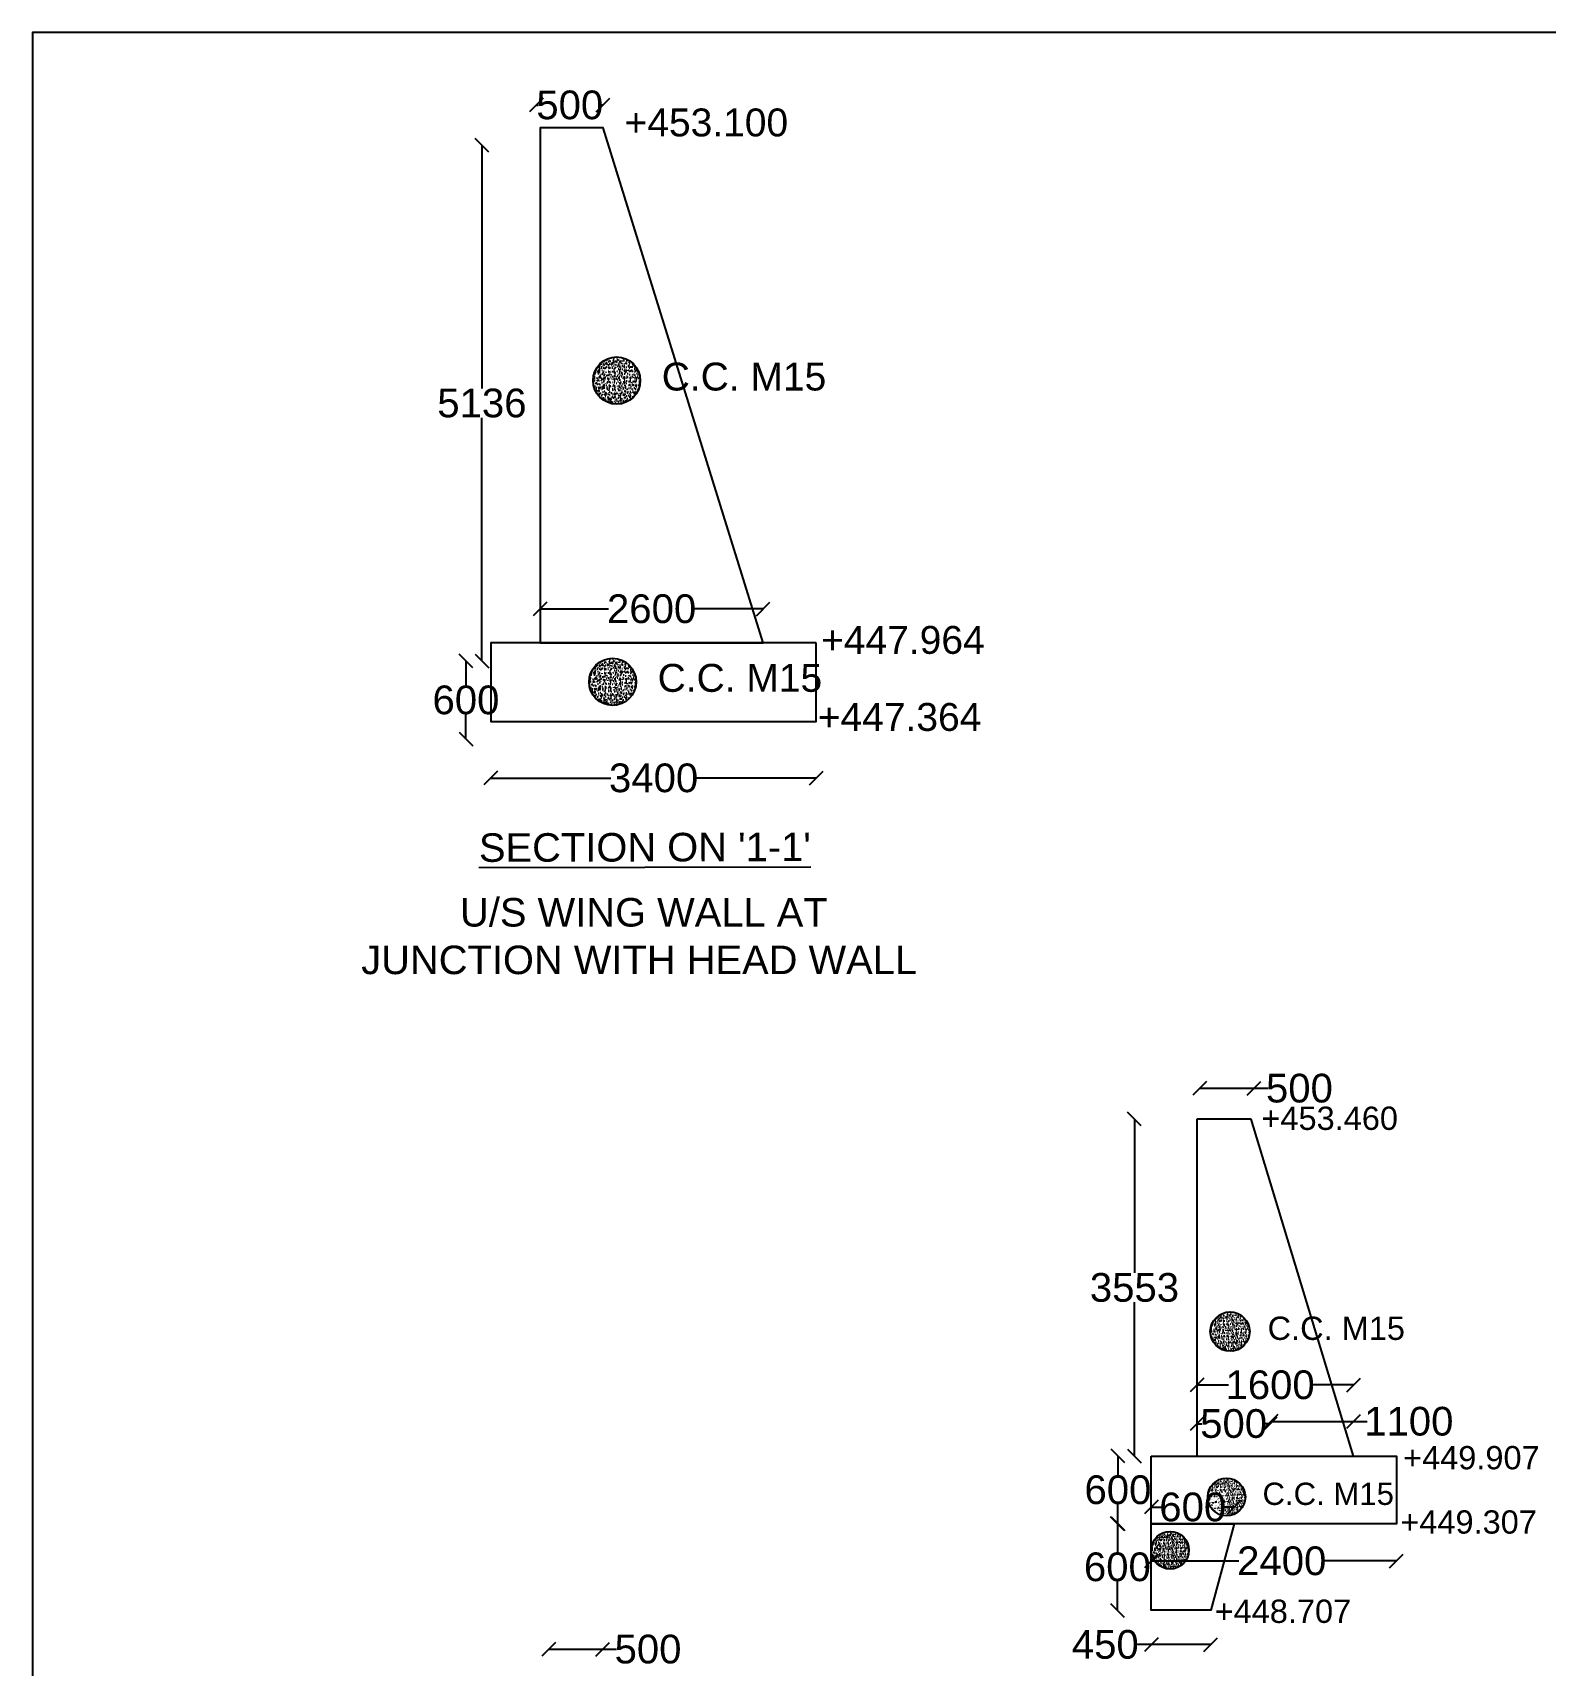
# Model space of a CAD drawing. Header units: millimetres. Extents: x 5124 to 6568637, y 2311 to 91879094.
# Drawn here: x 3721901 to 3732437, y 45951411 to 45962782 of the extents above; entities that cross this region are included whole.
import ezdxf

# ---------------------------------------------------------------- set-up
doc = ezdxf.new("R2010")
doc.units = ezdxf.units.MM
doc.header["$MEASUREMENT"] = 0
doc.layers.add('DRAWING', color=7, linetype='Continuous')
doc.layers.add('TEXT', color=7, linetype='Continuous')
doc.styles.get("Standard").update_dxf_attribs({"font": 'arial.ttf', "height": 200})
doc.dimstyles.get("Standard").update_dxf_attribs({"dimtxt": 200, "dimasz": 110, "dimexe": 0.18, "dimexo": 0.0625, "dimgap": 0.09, "dimtad": 0, "dimtih": 1, "dimtoh": 1, "dimdec": 0, "dimzin": 0, "dimdsep": 46, "dimtxsty": 'Standard', "dimblk": 'OBLIQUE', "dimcen": 0.09, "dimse1": 1, "dimse2": 1, "dimadec": 0, "dimazin": 0, "dimtfac": 1, "dimtdec": 0, "dimtofl": 0, "dimtmove": 0, "dimatfit": 3, "dimfxl": 1, "dimtolj": 1, "dimtzin": 0, "dimarcsym": 0})

# ---------------------------------------------------------------- blocks, each defined once
blk = doc.blocks.new('_Oblique')
at = {"color": 0, "linetype": 'ByBlock', "lineweight": -2}
blk.add_line((-0.5, -0.5), (0.5, 0.5), dxfattribs=at)
blk = doc.blocks.new('*D67')
at = {"layer": 'Defpoints', "color": 0, "transparency": 16777216}
for p in [(3725435, 45958769), (3725435, 45958411), (3726989, 45958411)]:
    blk.add_point(p, dxfattribs=at)
at = {"layer": 'DRAWING', "color": 0, "lineweight": -2, "transparency": 16777216}
for p, q in [((3725435, 45958769), (3725912, 45958769)), ((3726989, 45958769), (3726512, 45958769))]:
    blk.add_line(p, q, dxfattribs=at)
at = {"layer": 'DRAWING', "color": 0, "lineweight": -2, "transparency": 16777216, "xscale": 95, "yscale": 95, "zscale": 95, "rotation": 180}
blk.add_blockref('_Oblique', (3725435, 45958769), dxfattribs=at)
at = {"layer": 'DRAWING', "color": 0, "lineweight": -2, "transparency": 16777216, "xscale": 95, "yscale": 95, "zscale": 95}
blk.add_blockref('_Oblique', (3726989, 45958769), dxfattribs=at)
at = {"layer": 'DRAWING', "color": 0, "transparency": 16777216, "insert": (3726212, 45958769), "char_height": 200, "attachment_point": 5}
blk.add_mtext('\\A1;2600', dxfattribs=at)
blk = doc.blocks.new('*D68')
at = {"layer": 'Defpoints', "color": 0, "transparency": 16777216}
for p in [(3725092, 45958407), (3724919, 45957862), (3725092, 45957862)]:
    blk.add_point(p, dxfattribs=at)
at = {"layer": 'DRAWING', "color": 0, "lineweight": -2, "transparency": 16777216}
for p, q in [((3724919, 45958407), (3724919, 45958237)), ((3724919, 45957862), (3724919, 45958032))]:
    blk.add_line(p, q, dxfattribs=at)
at = {"layer": 'DRAWING', "color": 0, "lineweight": -2, "transparency": 16777216, "xscale": 95, "yscale": 95, "zscale": 95}
for p, rotation in [((3724919, 45958407), 90), ((3724919, 45957862), 270)]:
    blk.add_blockref('_Oblique', p, dxfattribs=dict(at, rotation=rotation))
at = {"layer": 'DRAWING', "color": 0, "transparency": 16777216, "insert": (3724919, 45958134), "char_height": 200, "attachment_point": 5}
blk.add_mtext('\\A1;600', dxfattribs=at)
blk = doc.blocks.new('*D69')
at = {"layer": 'Defpoints', "color": 0, "transparency": 16777216}
for p in [(3725092, 45957862), (3727359, 45957862), (3725092, 45957591)]:
    blk.add_point(p, dxfattribs=at)
at = {"layer": 'DRAWING', "color": 0, "lineweight": -2, "transparency": 16777216}
for p, q in [((3725092, 45957591), (3725928, 45957591)), ((3727359, 45957591), (3726524, 45957591))]:
    blk.add_line(p, q, dxfattribs=at)
at = {"layer": 'DRAWING', "color": 0, "lineweight": -2, "transparency": 16777216, "xscale": 95, "yscale": 95, "zscale": 95, "rotation": 180}
blk.add_blockref('_Oblique', (3725092, 45957591), dxfattribs=at)
at = {"layer": 'DRAWING', "color": 0, "lineweight": -2, "transparency": 16777216, "xscale": 95, "yscale": 95, "zscale": 95}
blk.add_blockref('_Oblique', (3727359, 45957591), dxfattribs=at)
at = {"layer": 'DRAWING', "color": 0, "transparency": 16777216, "insert": (3726226, 45957591), "char_height": 200, "attachment_point": 5}
blk.add_mtext('\\A1;3400', dxfattribs=at)
blk = doc.blocks.new('*D70')
at = {"layer": 'Defpoints', "color": 0, "transparency": 16777216}
for p in [(3725030, 45961997), (3725435, 45961997), (3725092, 45958407)]:
    blk.add_point(p, dxfattribs=at)
at = {"layer": 'DRAWING', "color": 0, "lineweight": -2, "transparency": 16777216}
for p, q in [((3725030, 45961997), (3725030, 45960304)), ((3725030, 45958407), (3725030, 45960100))]:
    blk.add_line(p, q, dxfattribs=at)
at = {"layer": 'DRAWING', "color": 0, "lineweight": -2, "transparency": 16777216, "xscale": 95, "yscale": 95, "zscale": 95}
for p, rotation in [((3725030, 45961997), 90), ((3725030, 45958407), 270)]:
    blk.add_blockref('_Oblique', p, dxfattribs=dict(at, rotation=rotation))
at = {"layer": 'DRAWING', "color": 0, "transparency": 16777216, "insert": (3725030, 45960202), "char_height": 200, "attachment_point": 5}
blk.add_mtext('\\A1;5136', dxfattribs=at)
blk = doc.blocks.new('*D71')
at = {"layer": 'Defpoints', "color": 0, "transparency": 16777216}
for p in [(3725410, 45962278), (3725410, 45961997), (3725874, 45961997)]:
    blk.add_point(p, dxfattribs=at)
at = {"layer": 'DRAWING', "color": 0, "lineweight": -2, "transparency": 16777216}
for p, q in [((3725410, 45962278), (3725421, 45962278)), ((3725874, 45962278), (3725863, 45962278))]:
    blk.add_line(p, q, dxfattribs=at)
at = {"layer": 'DRAWING', "color": 0, "lineweight": -2, "transparency": 16777216, "xscale": 95, "yscale": 95, "zscale": 95, "rotation": 180}
blk.add_blockref('_Oblique', (3725410, 45962278), dxfattribs=at)
at = {"layer": 'DRAWING', "color": 0, "lineweight": -2, "transparency": 16777216, "xscale": 95, "yscale": 95, "zscale": 95}
blk.add_blockref('_Oblique', (3725874, 45962278), dxfattribs=at)
at = {"layer": 'DRAWING', "color": 0, "transparency": 16777216, "insert": (3725642, 45962278), "char_height": 200, "attachment_point": 5}
blk.add_mtext('\\A1;500', dxfattribs=at)
blk = doc.blocks.new('*D84')
at = {"layer": 'Defpoints', "color": 0, "transparency": 16777216}
for p in [(3730408, 45955430), (3730030, 45955204), (3730408, 45955204)]:
    blk.add_point(p, dxfattribs=at)
at = {"layer": 'DRAWING', "color": 0, "lineweight": -2, "transparency": 16777216}
for p, q in [((3730030, 45955430), (3730408, 45955430)), ((3730408, 45955430), (3730503, 45955430))]:
    blk.add_line(p, q, dxfattribs=at)
at = {"layer": 'DRAWING', "color": 0, "lineweight": -2, "transparency": 16777216, "xscale": 95, "yscale": 95, "zscale": 95, "rotation": 180}
blk.add_blockref('_Oblique', (3730030, 45955430), dxfattribs=at)
at = {"layer": 'DRAWING', "color": 0, "lineweight": -2, "transparency": 16777216, "xscale": 95, "yscale": 95, "zscale": 95}
blk.add_blockref('_Oblique', (3730408, 45955430), dxfattribs=at)
at = {"layer": 'DRAWING', "color": 0, "transparency": 16777216, "insert": (3730724, 45955430), "char_height": 200, "attachment_point": 5}
blk.add_mtext('\\A1;500', dxfattribs=at)
blk = doc.blocks.new('*D85')
at = {"layer": 'Defpoints', "color": 0, "transparency": 16777216}
for p in [(3729692, 45952397), (3731400, 45952397), (3731400, 45952138)]:
    blk.add_point(p, dxfattribs=at)
at = {"layer": 'DRAWING', "color": 0, "lineweight": -2, "transparency": 16777216}
for p, q in [((3729692, 45952138), (3730301, 45952138)), ((3731400, 45952138), (3730901, 45952138))]:
    blk.add_line(p, q, dxfattribs=at)
at = {"layer": 'DRAWING', "color": 0, "lineweight": -2, "transparency": 16777216, "xscale": 95, "yscale": 95, "zscale": 95, "rotation": 180}
blk.add_blockref('_Oblique', (3729692, 45952138), dxfattribs=at)
at = {"layer": 'DRAWING', "color": 0, "lineweight": -2, "transparency": 16777216, "xscale": 95, "yscale": 95, "zscale": 95}
blk.add_blockref('_Oblique', (3731400, 45952138), dxfattribs=at)
at = {"layer": 'DRAWING', "color": 0, "transparency": 16777216, "insert": (3730601, 45952138), "char_height": 200, "attachment_point": 5}
blk.add_mtext('\\A1;2400', dxfattribs=at)
blk = doc.blocks.new('*D86')
at = {"layer": 'Defpoints', "color": 0, "transparency": 16777216}
for p in [(3731102, 45953364), (3730010, 45952869), (3731102, 45952869)]:
    blk.add_point(p, dxfattribs=at)
at = {"layer": 'DRAWING', "color": 0, "lineweight": -2, "transparency": 16777216}
for p, q in [((3730010, 45953364), (3730231, 45953364)), ((3731102, 45953364), (3730809, 45953364))]:
    blk.add_line(p, q, dxfattribs=at)
at = {"layer": 'DRAWING', "color": 0, "lineweight": -2, "transparency": 16777216, "xscale": 95, "yscale": 95, "zscale": 95, "rotation": 180}
blk.add_blockref('_Oblique', (3730010, 45953364), dxfattribs=at)
at = {"layer": 'DRAWING', "color": 0, "lineweight": -2, "transparency": 16777216, "xscale": 95, "yscale": 95, "zscale": 95}
blk.add_blockref('_Oblique', (3731102, 45953364), dxfattribs=at)
at = {"layer": 'DRAWING', "color": 0, "transparency": 16777216, "insert": (3730520, 45953364), "char_height": 200, "attachment_point": 5}
blk.add_mtext('\\A1;1600', dxfattribs=at)
blk = doc.blocks.new('*D82')
at = {"layer": 'Defpoints', "color": 0, "transparency": 16777216}
for p in [(3729692, 45952869), (3729460, 45952397), (3729692, 45952397)]:
    blk.add_point(p, dxfattribs=at)
at = {"layer": 'DRAWING', "color": 0, "lineweight": -2, "transparency": 16777216}
for p, q in [((3729460, 45952869), (3729460, 45952735)), ((3729460, 45952397), (3729460, 45952531))]:
    blk.add_line(p, q, dxfattribs=at)
at = {"layer": 'DRAWING', "color": 0, "lineweight": -2, "transparency": 16777216, "xscale": 95, "yscale": 95, "zscale": 95}
for p, rotation in [((3729460, 45952869), 90), ((3729460, 45952397), 270)]:
    blk.add_blockref('_Oblique', p, dxfattribs=dict(at, rotation=rotation))
at = {"layer": 'DRAWING', "color": 0, "transparency": 16777216, "insert": (3729460, 45952633), "char_height": 200, "attachment_point": 5}
blk.add_mtext('\\A1;600', dxfattribs=at)
blk = doc.blocks.new('*D87')
at = {"layer": 'Defpoints', "color": 0, "transparency": 16777216}
for p in [(3729692, 45952513), (3729692, 45952397), (3730270, 45952397)]:
    blk.add_point(p, dxfattribs=at)
at = {"layer": 'DRAWING', "color": 0, "lineweight": -2, "transparency": 16777216}
for p, q in [((3729692, 45952513), (3729760, 45952513)), ((3730270, 45952513), (3730202, 45952513))]:
    blk.add_line(p, q, dxfattribs=at)
at = {"layer": 'DRAWING', "color": 0, "lineweight": -2, "transparency": 16777216, "xscale": 95, "yscale": 95, "zscale": 95, "rotation": 180}
blk.add_blockref('_Oblique', (3729692, 45952513), dxfattribs=at)
at = {"layer": 'DRAWING', "color": 0, "lineweight": -2, "transparency": 16777216, "xscale": 95, "yscale": 95, "zscale": 95}
blk.add_blockref('_Oblique', (3730270, 45952513), dxfattribs=at)
at = {"layer": 'DRAWING', "color": 0, "transparency": 16777216, "insert": (3729981, 45952513), "char_height": 200, "attachment_point": 5}
blk.add_mtext('\\A1;600', dxfattribs=at)
blk = doc.blocks.new('*D88')
at = {"layer": 'Defpoints', "color": 0, "transparency": 16777216}
for p in [(3729456, 45952397), (3729692, 45952397), (3729692, 45951794)]:
    blk.add_point(p, dxfattribs=at)
at = {"layer": 'DRAWING', "color": 0, "lineweight": -2, "transparency": 16777216}
for p, q in [((3729456, 45952397), (3729456, 45952198)), ((3729456, 45951794), (3729456, 45951994))]:
    blk.add_line(p, q, dxfattribs=at)
at = {"layer": 'DRAWING', "color": 0, "lineweight": -2, "transparency": 16777216, "xscale": 95, "yscale": 95, "zscale": 95}
for p, rotation in [((3729456, 45952397), 90), ((3729456, 45951794), 270)]:
    blk.add_blockref('_Oblique', p, dxfattribs=dict(at, rotation=rotation))
at = {"layer": 'DRAWING', "color": 0, "transparency": 16777216, "insert": (3729456, 45952096), "char_height": 200, "attachment_point": 5}
blk.add_mtext('\\A1;600', dxfattribs=at)
blk = doc.blocks.new('*D83')
at = {"layer": 'Defpoints', "color": 0, "transparency": 16777216}
for p in [(3729575, 45955216), (3730010, 45955216), (3729692, 45952869)]:
    blk.add_point(p, dxfattribs=at)
at = {"layer": 'DRAWING', "color": 0, "lineweight": -2, "transparency": 16777216}
for p, q in [((3729575, 45955216), (3729575, 45954144)), ((3729575, 45952869), (3729575, 45953940))]:
    blk.add_line(p, q, dxfattribs=at)
at = {"layer": 'DRAWING', "color": 0, "lineweight": -2, "transparency": 16777216, "xscale": 95, "yscale": 95, "zscale": 95}
for p, rotation in [((3729575, 45955216), 90), ((3729575, 45952869), 270)]:
    blk.add_blockref('_Oblique', p, dxfattribs=dict(at, rotation=rotation))
at = {"layer": 'DRAWING', "color": 0, "transparency": 16777216, "insert": (3729575, 45954042), "char_height": 200, "attachment_point": 5}
blk.add_mtext('\\A1;3553', dxfattribs=at)
blk = doc.blocks.new('*D89')
at = {"layer": 'Defpoints', "color": 0, "transparency": 16777216}
for p in [(3730010, 45953066), (3730522, 45953094), (3730522, 45953060)]:
    blk.add_point(p, dxfattribs=at)
at = {"layer": 'DRAWING', "color": 0, "lineweight": -2, "transparency": 16777216}
for p, q in [((3730010, 45953094), (3730045, 45953094)), ((3730522, 45953094), (3730486, 45953094))]:
    blk.add_line(p, q, dxfattribs=at)
at = {"layer": 'DRAWING', "color": 0, "lineweight": -2, "transparency": 16777216, "xscale": 95, "yscale": 95, "zscale": 95, "rotation": 180}
blk.add_blockref('_Oblique', (3730010, 45953094), dxfattribs=at)
at = {"layer": 'DRAWING', "color": 0, "lineweight": -2, "transparency": 16777216, "xscale": 95, "yscale": 95, "zscale": 95}
blk.add_blockref('_Oblique', (3730522, 45953094), dxfattribs=at)
at = {"layer": 'DRAWING', "color": 0, "transparency": 16777216, "insert": (3730266, 45953094), "char_height": 200, "attachment_point": 5}
blk.add_mtext('\\A1;500', dxfattribs=at)
blk = doc.blocks.new('*D90')
at = {"layer": 'Defpoints', "color": 0, "transparency": 16777216}
for p in [(3731102, 45953110), (3730526, 45953094), (3731102, 45952869)]:
    blk.add_point(p, dxfattribs=at)
at = {"layer": 'DRAWING', "color": 0, "lineweight": -2, "transparency": 16777216}
for p, q in [((3730526, 45953110), (3731102, 45953110)), ((3731102, 45953110), (3731197, 45953110))]:
    blk.add_line(p, q, dxfattribs=at)
at = {"layer": 'DRAWING', "color": 0, "lineweight": -2, "transparency": 16777216, "xscale": 95, "yscale": 95, "zscale": 95, "rotation": 180}
blk.add_blockref('_Oblique', (3730526, 45953110), dxfattribs=at)
at = {"layer": 'DRAWING', "color": 0, "lineweight": -2, "transparency": 16777216, "xscale": 95, "yscale": 95, "zscale": 95}
blk.add_blockref('_Oblique', (3731102, 45953110), dxfattribs=at)
at = {"layer": 'DRAWING', "color": 0, "transparency": 16777216, "insert": (3731486, 45953110), "char_height": 200, "attachment_point": 5}
blk.add_mtext('\\A1;1100', dxfattribs=at)
blk = doc.blocks.new('*D91')
at = {"layer": 'Defpoints', "color": 0, "transparency": 16777216}
for p in [(3729692, 45951794), (3730106, 45951794), (3729692, 45951556)]:
    blk.add_point(p, dxfattribs=at)
at = {"layer": 'DRAWING', "color": 0, "lineweight": -2, "transparency": 16777216}
for p, q in [((3729692, 45951556), (3729597, 45951556)), ((3730106, 45951556), (3729692, 45951556))]:
    blk.add_line(p, q, dxfattribs=at)
at = {"layer": 'DRAWING', "color": 0, "lineweight": -2, "transparency": 16777216, "xscale": 95, "yscale": 95, "zscale": 95, "rotation": 180}
blk.add_blockref('_Oblique', (3729692, 45951556), dxfattribs=at)
at = {"layer": 'DRAWING', "color": 0, "lineweight": -2, "transparency": 16777216, "xscale": 95, "yscale": 95, "zscale": 95}
blk.add_blockref('_Oblique', (3730106, 45951556), dxfattribs=at)
at = {"layer": 'DRAWING', "color": 0, "transparency": 16777216, "insert": (3729372, 45951556), "char_height": 200, "attachment_point": 5}
blk.add_mtext('\\A1;450', dxfattribs=at)
blk = doc.blocks.new('*D102')
at = {"layer": 'Defpoints', "color": 0, "transparency": 16777216}
for p in [(3725872, 45951523), (3725494, 45951296), (3725872, 45951296)]:
    blk.add_point(p, dxfattribs=at)
at = {"layer": 'DRAWING', "color": 0, "lineweight": -2, "transparency": 16777216}
for p, q in [((3725494, 45951523), (3725872, 45951523)), ((3725872, 45951523), (3725967, 45951523))]:
    blk.add_line(p, q, dxfattribs=at)
at = {"layer": 'DRAWING', "color": 0, "lineweight": -2, "transparency": 16777216, "xscale": 95, "yscale": 95, "zscale": 95, "rotation": 180}
blk.add_blockref('_Oblique', (3725494, 45951523), dxfattribs=at)
at = {"layer": 'DRAWING', "color": 0, "lineweight": -2, "transparency": 16777216, "xscale": 95, "yscale": 95, "zscale": 95}
blk.add_blockref('_Oblique', (3725872, 45951523), dxfattribs=at)
at = {"layer": 'DRAWING', "color": 0, "transparency": 16777216, "insert": (3726187, 45951523), "char_height": 200, "attachment_point": 5}
blk.add_mtext('\\A1;500', dxfattribs=at)

msp = doc.modelspace()

# ---------------------------------------------------------------- hatches: boundary and pattern name
at = {"layer": 'DRAWING'}
h = msp.add_hatch(dxfattribs=at)
h.set_pattern_fill('AR-CONC,_O', color=256, scale=7.048575)
h.set_pattern_definition([(130, (6146988.055, 13564607.837), (-50.55661959, -4.423131095), [5.28643101, -58.15074107]), (185, (6146988.055, 13564607.837), (9.77999136, 53.01882425), [4.229144805, -46.52059286]), (79.5486, (6146983.84, 13564607.47), (-40.776665774, 48.595660964), [4.49277489, -49.420525345]), (133.8158, (6146988.055, 13564621.934), (-75.22528228, -11.66673133), [7.92964651, -87.2261116]), (83.3644, (6146981.79, 13564620.96), (-65.88039876, 68.66142556), [6.73916255, -74.13077618]), (188.8158, (6146988.055, 13564621.934), (-65.88034517, 68.66147701), [6.3437172, -69.78088929]), (159, (6146981.007, 13564618.41), (-42.07343931, -28.378893166), [5.28643101, -58.15074107]), (214, (6146981.007, 13564618.41), (-17.15026287, 51.11274243), [4.229144805, -46.52059286]), (108.5486, (6146977.5, 13564616.045), (-59.223719415, 22.73380291), [4.49277489, -49.420525345]), (142.5, (6146988.055, 13564607.837), (-0.857096482, 23.464271877), [0, -45.956706883, 0, -47.225450325, 0, -46.696807224]), (172.5, (6146988.055, 13564607.837), (-18.542652795, 27.80040404), [0, -26.92555526, 0, -44.899420682, 0, -17.797651055]), (212.5, (6147003.774, 13564607.837), (-37.626873048, -1.589796977), [0, -17.621436688, 0, -54.978882468, 0, -72.95274789]), (222.5, (6147010.822, 13564607.837), (-41.106312643, 7.055974433), [0, -22.907867695, 0, -36.51161682, 0, -51.807023864])])
h.paths.add_polyline_path([(3725804.3, 45960359.4, 1), (3726132.8, 45960359.4, 1)])
h = msp.add_hatch(dxfattribs=at)
h.set_pattern_fill('AR-CONC,_O', color=256, scale=7.048575)
h.set_pattern_definition([(130, (6146959.75, 13562509.233), (-50.55661959, -4.423131095), [5.28643101, -58.15074107]), (185, (6146959.75, 13562509.23), (9.77999136, 53.01882425), [4.229144805, -46.52059286]), (79.5486, (6146955.537, 13562508.864), (-40.776665774, 48.595660964), [4.49277489, -49.420525345]), (133.8158, (6146959.75, 13562523.33), (-75.22528228, -11.66673133), [7.92964651, -87.2261116]), (83.3644, (6146953.48, 13562522.36), (-65.88039876, 68.66142556), [6.73916255, -74.13077618]), (188.8158, (6146959.75, 13562523.33), (-65.88034517, 68.66147701), [6.3437172, -69.78088929]), (159, (6146952.7, 13562519.805), (-42.07343931, -28.378893166), [5.28643101, -58.15074107]), (214, (6146952.7, 13562519.805), (-17.15026287, 51.11274243), [4.229144805, -46.52059286]), (108.5486, (6146949.195, 13562517.44), (-59.223719415, 22.73380291), [4.49277489, -49.420525345]), (142.5, (6146959.75, 13562509.233), (-0.857096482, 23.464271877), [0, -45.956706883, 0, -47.225450325, 0, -46.696807224]), (172.5, (6146959.75, 13562509.233), (-18.542652795, 27.80040404), [0, -26.92555526, 0, -44.899420682, 0, -17.797651055]), (212.5, (6146975.468, 13562509.233), (-37.626873048, -1.589796977), [0, -17.621436688, 0, -54.978882468, 0, -72.95274789]), (222.5, (6146982.517, 13562509.233), (-41.106312643, 7.055974433), [0, -22.907867695, 0, -36.51161682, 0, -51.807023864])])
h.paths.add_polyline_path([(3725776, 45958260.8, 1), (3726104.5, 45958260.8, 1)])
h = msp.add_hatch(dxfattribs=at)
h.set_pattern_fill('AR-CONC,_O', color=256, scale=5.882925)
h.set_pattern_definition([(130, (5750886.775, 18915393.792), (-42.1958774, -3.69166093), [4.412193625, -48.53412987]), (185, (5750886.775, 18915393.792), (8.16263666, 44.250897825), [3.5297549, -38.8273039]), (79.5486, (5750883.26, 18915393.485), (-34.03327208, 40.55921003), [3.749787466, -41.24766342]), (133.8158, (5750886.775, 18915405.56), (-62.78498868, -9.7373592), [6.61829044, -72.80119481]), (83.3644, (5750881.54, 18915404.747), (-54.98550441, 57.30662213), [5.62468138, -61.87148525]), (188.8158, (5750886.775, 18915405.56), (-54.98545967, 57.30666508), [5.29463235, -58.24095585]), (159, (5750880.892, 18915402.617), (-35.1155932, -23.6857667), [4.412193625, -48.53412987]), (214, (5750880.892, 18915402.617), (-14.314058084, 42.660032076), [3.5297549, -38.8273039]), (108.5486, (5750877.966, 18915400.643), (-49.42966567, 18.974226685), [3.749787466, -41.24766342]), (142.5, (5750886.775, 18915393.792), (-0.715355148, 19.583895194), [0, -38.35666991, 0, -39.41559638, 0, -38.974377018]), (172.5, (5750886.775, 18915393.792), (-15.476183146, 23.202944542), [0, -22.472772862, 0, -37.474231186, 0, -14.854385203]), (212.5, (5750899.894, 18915393.792), (-31.404372661, -1.32688615), [0, -14.707312082, 0, -45.886813697, 0, -60.88827202]), (222.5, (5750905.777, 18915393.792), (-34.308403979, 5.889100865), [0, -19.119505707, 0, -30.473550635, 0, -43.239497522])])
h.paths.add_polyline_path([(3730103.5, 45953735.6, 1.0000006), (3730377.7, 45953735.6, 1)])
h = msp.add_hatch(dxfattribs=at)
h.set_pattern_fill('AR-CONC,_O', color=256, scale=5.628256)
h.set_pattern_definition([(130, (5663389.8, 20084718.876), (-40.36923779, -3.531850673), [4.221191846, -46.433110304]), (185, (5663389.8, 20084718.876), (7.809279974, 42.33529735), [3.376953477, -37.14648824]), (79.5486, (5663386.436, 20084718.58), (-32.5599878, 38.803420975), [3.58746094, -39.462071546]), (133.8158, (5663389.8, 20084730.133), (-60.06705616, -9.315833515), [6.33178777, -69.64966546]), (83.3644, (5663384.795, 20084729.356), (-52.60520788, 54.82584551), [5.38119157, -59.19309786]), (188.8158, (5663389.8, 20084730.13), (-52.60516508, 54.8258866), [5.06543021, -55.71973236]), (159, (5663384.172, 20084727.32), (-33.59545575, -22.660421043), [4.221191846, -46.433110304]), (214, (5663384.17, 20084727.32), (-13.69440927, 40.81329943), [3.376953477, -37.14648824]), (108.5486, (5663381.372, 20084725.43), (-47.28987878, 18.15284137), [3.58746094, -39.462071546]), (142.5, (5663389.8, 20084718.876), (-0.6843877615, 18.7361176174), [0, -36.69622778, 0, -37.709313822, 0, -37.287194638]), (172.5, (5663389.8, 20084718.876), (-14.806226484, 22.198500028), [0, -21.499937135, 0, -35.85198941, 0, -14.21134588]), (212.5, (5663402.351, 20084718.876), (-30.044892196, -1.269445875), [0, -14.070639486, 0, -43.900395196, 0, -58.252447472]), (222.5, (5663407.98, 20084718.876), (-32.823209368, 5.634164469), [0, -18.291831332, 0, -29.154365015, 0, -41.36768009])])
h.paths.add_polyline_path([(3730085.3, 45952583.6, 1), (3730347.6, 45952583.6, 1)])
h = msp.add_hatch(dxfattribs=at)
h.set_pattern_fill('AR-CONC,_O', color=256, scale=5.628256)
h.set_pattern_definition([(130, (5662996.54, 20084347.724), (-40.36923779, -3.531850673), [4.221191846, -46.433110304]), (185, (5662996.54, 20084347.724), (7.809279974, 42.33529735), [3.376953477, -37.14648824]), (79.5486, (5662993.176, 20084347.43), (-32.5599878, 38.803420975), [3.58746094, -39.462071546]), (133.8158, (5662996.54, 20084358.98), (-60.06705616, -9.315833515), [6.33178777, -69.64966546]), (83.3644, (5662991.534, 20084358.204), (-52.60520788, 54.82584551), [5.38119157, -59.19309786]), (188.8158, (5662996.54, 20084358.98), (-52.60516508, 54.8258866), [5.06543021, -55.71973236]), (159, (5662990.91, 20084356.166), (-33.59545575, -22.660421043), [4.221191846, -46.433110304]), (214, (5662990.91, 20084356.166), (-13.69440927, 40.81329943), [3.376953477, -37.14648824]), (108.5486, (5662988.112, 20084354.278), (-47.28987878, 18.15284137), [3.58746094, -39.462071546]), (142.5, (5662996.54, 20084347.724), (-0.6843877615, 18.7361176174), [0, -36.69622778, 0, -37.709313822, 0, -37.287194638]), (172.5, (5662996.54, 20084347.724), (-14.806226484, 22.198500028), [0, -21.499937135, 0, -35.85198941, 0, -14.21134588]), (212.5, (5663009.091, 20084347.724), (-30.044892196, -1.269445875), [0, -14.070639486, 0, -43.900395196, 0, -58.252447472]), (222.5, (5663014.72, 20084347.724), (-32.823209368, 5.634164469), [0, -18.291831332, 0, -29.154365015, 0, -41.36768009])])
h.paths.add_polyline_path([(3729692, 45952212.5, 1), (3729954.3, 45952212.5, 1)])

# ---------------------------------------------------------------- linework, layer by layer
for p, q in [((3730387.8, 45955215.5), (3730010, 45955215.5)), ((3730010, 45955215.5), (3730010, 45952869)), ((3731101.8, 45952869), (3730387.8, 45955215.5)), ((3730010, 45952869), (3731101.8, 45952869))]:
    msp.add_line(p, q, dxfattribs=at)
for points in [[(3756106.5, 45962782.5), (3721901, 45962782.5), (3721901, 45937062), (3756106.5, 45937062)], [(3725435.4, 45958533.8), (3726988.8, 45958533.8), (3725873.7, 45962120.6), (3725435.4, 45962120.6)], [(3727359.2, 45958533.8), (3725092.5, 45958533.8), (3725092.5, 45957985.5), (3727359.2, 45957985.5)], [(3729692, 45952869), (3731400, 45952869), (3731400, 45952397), (3729692, 45952397)], [(3729692, 45952397), (3730270, 45952397), (3730106, 45951794.5), (3729692, 45951794.5)]]:
    msp.add_lwpolyline(points, close=True, dxfattribs=at)
for centre, radius in [((3725968.6, 45960359.4), 164.3), ((3725940.3, 45958260.8), 164.3), ((3730240.6, 45953735.6), 137.1), ((3730216.4, 45952583.6), 131.2), ((3729823.2, 45952212.5), 131.2)]:
    msp.add_circle(centre, radius, dxfattribs=at)

# ---------------------------------------------------------------- texts
at = {"layer": 'DRAWING', "insert": (3724138.6, 45956755.4), "char_height": 198.77, "width": 3956.497, "attachment_point": 1}
msp.add_mtext('\\pi661.9; U/S WING WALL AT \\P\\pi50.815;JUNCTION WITH HEAD WALL', dxfattribs=at)
at = {"layer": 'TEXT'}
for s, height, p in [('+453.100', 194.28, (3726023.6, 45962060)), (' C.C. M15  ', 194.28, (3726207.1, 45960290.1)), ('+447.964', 194.28, (3727392.6, 45958456)), (' C.C. M15  ', 194.28, (3726178.7, 45958191.5)), ('+447.364', 194.28, (3727369.3, 45957919.3)), ('+453.460', 162.15, (3730459.4, 45955140.3)), (' C.C. M15  ', 162.151, (3730439.6, 45953677.7)), ('+449.907', 162.15, (3731446.2, 45952776.4)), (' C.C. M15  ', 155.132, (3730406.8, 45952528.3)), ('+449.307', 162.15, (3731426.8, 45952328.4)), ('+448.707', 162.15, (3730133.5, 45951706.6))]:
    msp.add_text(s, height=height, dxfattribs=at).set_placement(p)
msp.add_text("%%USECTION ON '1-1'", height=198.77, rotation=0.1412, dxfattribs=at).set_placement((3725009.6, 45957007))

# ---------------------------------------------------------------- dimensions: what is measured, and where the dimension line sits
at = {"layer": 'DRAWING'}
for base, p1, p2, text, picture, middle in [((3725410.3, 45962278.3), (3725873.7, 45961997.3), (3725410.3, 45961997.3), '500', '*D71', (3725642, 45962278.3)), ((3725435.4, 45958768.9), (3726988.8, 45958410.6), (3725435.4, 45958410.6), '2600', '*D67', (3726212.1, 45958768.9))]:
    dim = msp.add_linear_dim(base=base, p1=p1, p2=p2, angle=180, text=text, dimstyle='Standard', override={"dimasz": 95, "dimfxl": 2000, "dimarcsym": 1}, dxfattribs=at)
    dim.commit()
    dim.dimension.update_dxf_attribs({"geometry": picture, "text_midpoint": middle, "dimtype": 160})
for base, p1, p2, angle, text, picture, middle in [((3725030.2, 45961997.3), (3725092.5, 45958406.6), (3725435.4, 45961997.3), 90, '5136', '*D70', (3725030.2, 45960202)), ((3724918.6, 45957862.3), (3725092.5, 45958406.6), (3725092.5, 45957862.3), 90, '600', '*D68', (3724918.6, 45958134.5)), ((3725092.5, 45957591.4), (3727359.2, 45957862.3), (3725092.5, 45957862.3), 180, '3400', '*D69', (3726225.8, 45957591.4)), ((3729574.9, 45955215.5), (3729692, 45952869), (3730010, 45955215.5), 90, '3553', '*D83', (3729574.9, 45954042.2)), ((3729460.1, 45952397), (3729692, 45952869), (3729692, 45952397), 90, '600', '*D82', (3729460.1, 45952633)), ((3729455.8, 45952397), (3729692, 45951794.5), (3729692, 45952397), 90, '600', '*D88', (3729455.8, 45952095.8))]:
    dim = msp.add_linear_dim(base=base, p1=p1, p2=p2, angle=angle, text=text, dimstyle='Standard', override={"dimasz": 95, "dimfxl": 2000, "dimarcsym": 1}, dxfattribs=at)
    dim.commit()
    dim.dimension.update_dxf_attribs({"geometry": picture, "text_midpoint": middle})
for base, p1, p2, text, picture, middle in [((3730408.2, 45955430), (3730030.5, 45955203.5), (3730408.2, 45955203.5), '500', '*D84', (3730723.9, 45955430)), ((3730521.5, 45953094.5), (3730010, 45953065.5), (3730521.5, 45953060.5), '500', '*D89', (3730265.8, 45953094.5)), ((3731101.8, 45953109.5), (3730526.5, 45953094.5), (3731101.8, 45952869), '1100', '*D90', (3731485.7, 45953109.5)), ((3729692, 45952513), (3730270, 45952397), (3729692, 45952397), '600', '*D87', (3729981, 45952513)), ((3729692, 45951555.5), (3730106, 45951794.5), (3729692, 45951794.5), '450', '*D91', (3729372.3, 45951555.5)), ((3725871.7, 45951523), (3725494, 45951296.5), (3725871.7, 45951296.5), '500', '*D102', (3726187.4, 45951523))]:
    dim = msp.add_linear_dim(base=base, p1=p1, p2=p2, text=text, dimstyle='Standard', override={"dimasz": 95, "dimfxl": 2000, "dimarcsym": 1}, dxfattribs=at)
    dim.commit()
    dim.dimension.update_dxf_attribs({"geometry": picture, "text_midpoint": middle})
for base, p1, p2, text, picture, middle in [((3731101.8, 45953364), (3730010, 45952869), (3731101.8, 45952869), '1600', '*D86', (3730520, 45953364)), ((3731400, 45952138), (3729692, 45952397), (3731400, 45952397), '2400', '*D85', (3730601, 45952138))]:
    dim = msp.add_linear_dim(base=base, p1=p1, p2=p2, text=text, dimstyle='Standard', override={"dimasz": 95, "dimfxl": 2000, "dimarcsym": 1}, dxfattribs=at)
    dim.commit()
    dim.dimension.update_dxf_attribs({"geometry": picture, "text_midpoint": middle, "dimtype": 160})

doc.saveas('drawing.dxf')
